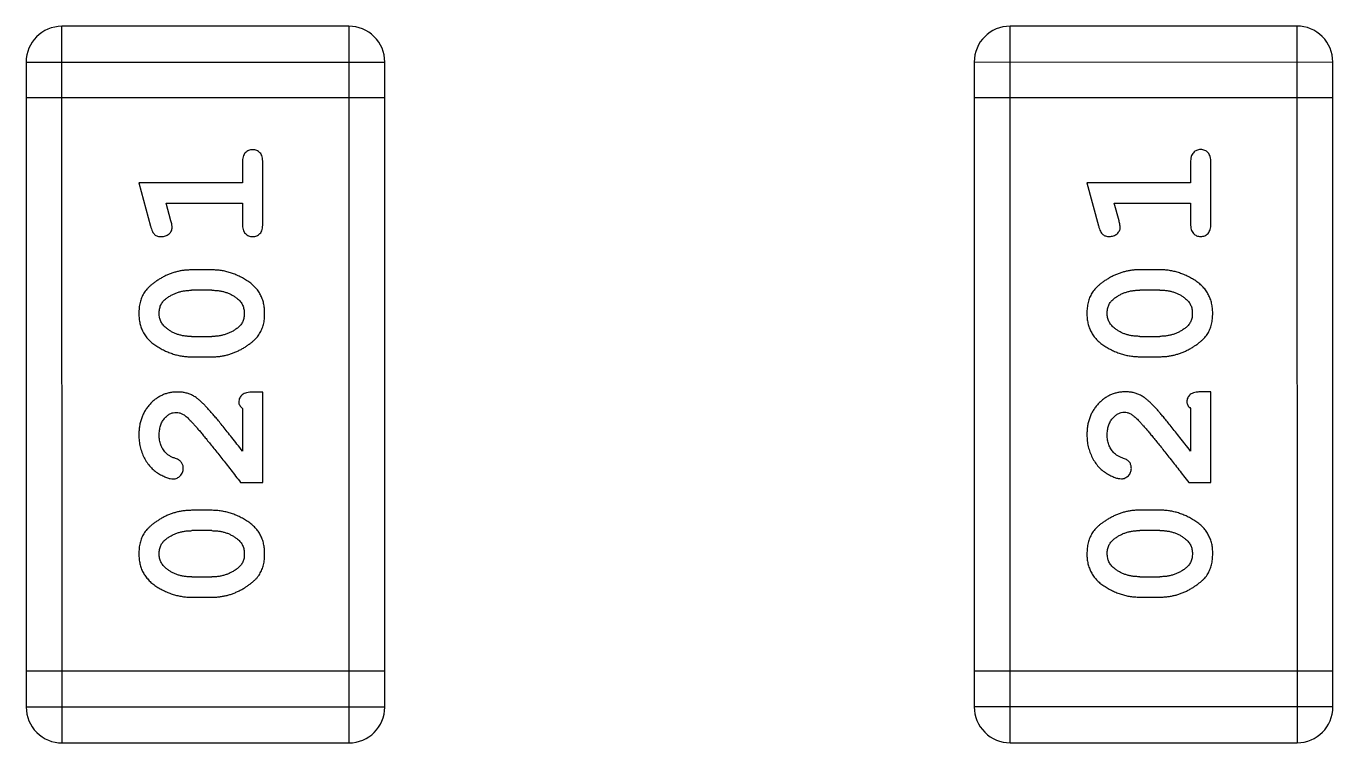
# Model space of a CAD drawing. Header units: millimetres. Extents: x 0 to 297, y 0 to 210.
# Drawn here: x 229.756 to 230.866, y 123.666 to 124.276 of the extents above; entities that cross this region are included whole.
import ezdxf

# ---------------------------------------------------------------- set-up
doc = ezdxf.new("R2010")
doc.units = ezdxf.units.MM
doc.layers.get('0').update_dxf_attribs({"linetype": 'CONTINUOUS'})

msp = doc.modelspace()

# ---------------------------------------------------------------- linework, layer by layer
at = {"color": 7, "linetype": 'Continuous'}
for p, q in [((230.0301, 124.2756), (229.7862, 124.2756)), ((229.7863, 123.666), (229.7862, 124.2756)), ((230.0301, 124.2756), (230.0301, 123.666)), ((230.8359, 124.2758), (230.5921, 124.2757)), ((230.5921, 123.6661), (230.5921, 124.2757)), ((230.8359, 124.2758), (230.836, 123.6662)), ((229.7558, 124.2451), (230.0606, 124.2452)), ((229.7558, 124.2451), (229.7558, 123.6965)), ((230.0606, 123.6965), (230.0606, 124.2452)), ((230.5616, 124.2452), (230.8664, 124.2453)), ((230.5616, 124.2452), (230.5617, 123.6966)), ((230.8665, 123.6966), (230.8664, 124.2453)), ((230.0606, 124.2147), (229.7558, 124.2147)), ((230.8664, 124.2148), (230.5616, 124.2148)), ((229.9396, 124.1596), (229.9396, 124.1423)), ((229.9569, 124.1077), (229.9569, 124.1596)), ((230.7455, 124.1597), (230.7455, 124.1424)), ((230.7628, 124.1078), (230.7628, 124.1597)), ((229.9396, 124.1423), (229.8515, 124.1423)), ((229.8515, 124.1423), (229.8614, 124.1057)), ((230.7455, 124.1424), (230.6574, 124.1424)), ((230.6574, 124.1424), (230.6673, 124.1058)), ((229.8747, 124.125), (229.9396, 124.125)), ((229.8788, 124.11), (229.8747, 124.125)), ((229.9396, 124.125), (229.9396, 124.1077)), ((230.6805, 124.1251), (230.7455, 124.1251)), ((230.6847, 124.1101), (230.6805, 124.1251)), ((230.7455, 124.1251), (230.7455, 124.1078)), ((229.9139, 124.0684), (229.8962, 124.0684)), ((230.7197, 124.0685), (230.702, 124.0685)), ((229.9136, 124.0511), (229.8964, 124.0511)), ((230.7195, 124.0512), (230.7023, 124.0512)), ((229.8964, 124.0117), (229.9136, 124.0117)), ((230.7023, 124.0118), (230.7195, 124.0118)), ((229.8962, 123.9944), (229.9139, 123.9944)), ((230.702, 123.9945), (230.7197, 123.9945)), ((229.957, 123.9645), (229.9491, 123.9645)), ((229.957, 123.8875), (229.957, 123.9645)), ((230.7628, 123.9647), (230.7549, 123.9646)), ((230.7628, 123.8876), (230.7628, 123.9647)), ((229.9397, 123.9504), (229.9397, 123.9142)), ((230.7455, 123.9505), (230.7455, 123.9143)), ((229.9381, 123.8875), (229.957, 123.8875)), ((230.7439, 123.8876), (230.7628, 123.8876)), ((229.9139, 123.8639), (229.8962, 123.8639)), ((230.7198, 123.864), (230.702, 123.864)), ((229.9137, 123.8466), (229.8965, 123.8466)), ((230.7195, 123.8467), (230.7023, 123.8467)), ((229.8965, 123.8072), (229.9137, 123.8072)), ((230.7023, 123.8073), (230.7195, 123.8073)), ((229.8962, 123.7899), (229.9139, 123.7899)), ((230.702, 123.79), (230.7198, 123.79)), ((230.0606, 123.727), (229.7558, 123.727)), ((230.8665, 123.7271), (230.5617, 123.7271)), ((230.0606, 123.6965), (229.7558, 123.6965)), ((230.8665, 123.6966), (230.5617, 123.6966)), ((229.7863, 123.666), (230.0301, 123.666)), ((230.5921, 123.6661), (230.836, 123.6662))]:
    msp.add_line(p, q, dxfattribs=at)
for centre, start, end in [((229.7862, 124.2451), 90.0074, 180.0074), ((230.0301, 124.2452), 0.0074, 90.0074), ((230.5921, 124.2452), 90.0074, 180.0074), ((230.8359, 124.2453), 0.0074, 90.0074), ((229.7863, 123.6965), 180.0074, 270.0074), ((230.0301, 123.6965), 270.0074, 0.0074), ((230.5921, 123.6966), 180.0074, 270.0074), ((230.836, 123.6966), 270.0074, 0.0074)]:
    msp.add_arc(centre, 0.0305, start, end, dxfattribs=at)
for points, knots in [([(229.9483, 124.1706), (229.9477, 124.1706), (229.9465, 124.1705), (229.9448, 124.17), (229.9433, 124.1692), (229.942, 124.168), (229.9409, 124.1665), (229.9402, 124.1645), (229.9397, 124.1622), (229.9396, 124.1605), (229.9396, 124.1596)], [0, 0, 0, 0, 0.11517, 0.223509, 0.328254, 0.438012, 0.553651, 0.682263, 0.830856, 1, 1, 1, 1]), ([(229.9569, 124.1596), (229.9569, 124.1605), (229.9569, 124.1622), (229.9564, 124.1645), (229.9557, 124.1665), (229.9546, 124.168), (229.9533, 124.1692), (229.9518, 124.17), (229.9501, 124.1705), (229.9489, 124.1706), (229.9483, 124.1706)], [0, 0, 0, 0, 0.169012, 0.317488, 0.445429, 0.560977, 0.67065, 0.776666, 0.88492, 1, 1, 1, 1]), ([(230.7541, 124.1707), (230.7535, 124.1707), (230.7523, 124.1706), (230.7506, 124.1701), (230.7491, 124.1693), (230.7478, 124.1681), (230.7467, 124.1666), (230.746, 124.1646), (230.7455, 124.1623), (230.7455, 124.1606), (230.7455, 124.1597)], [0, 0, 0, 0, 0.11517, 0.223509, 0.328254, 0.438012, 0.553651, 0.682263, 0.830856, 1, 1, 1, 1]), ([(230.7628, 124.1597), (230.7627, 124.1606), (230.7627, 124.1623), (230.7622, 124.1646), (230.7615, 124.1666), (230.7604, 124.1681), (230.7591, 124.1693), (230.7576, 124.1701), (230.7559, 124.1706), (230.7547, 124.1707), (230.7541, 124.1707)], [0, 0, 0, 0, 0.169012, 0.317488, 0.445429, 0.560977, 0.67065, 0.776666, 0.88492, 1, 1, 1, 1]), ([(229.8799, 124.1046), (229.8798, 124.1049), (229.8798, 124.1057), (229.8796, 124.1069), (229.8793, 124.1084), (229.879, 124.1094), (229.8788, 124.11)], [0, 0, 0, 0, 0.183151, 0.413144, 0.682305, 1, 1, 1, 1]), ([(230.6857, 124.1047), (230.6857, 124.105), (230.6856, 124.1058), (230.6854, 124.107), (230.6851, 124.1085), (230.6848, 124.1095), (230.6847, 124.1101)], [0, 0, 0, 0, 0.183151, 0.413144, 0.682305, 1, 1, 1, 1]), ([(229.8614, 124.1057), (229.8617, 124.1049), (229.8621, 124.1033), (229.863, 124.1012), (229.8639, 124.0996), (229.8649, 124.0984), (229.8661, 124.0976), (229.8674, 124.0971), (229.869, 124.0967), (229.87, 124.0967), (229.8706, 124.0967)], [0, 0, 0, 0, 0.187321, 0.344927, 0.475328, 0.579604, 0.674244, 0.773631, 0.882025, 1, 1, 1, 1]), ([(229.8706, 124.0967), (229.8712, 124.0967), (229.8724, 124.0968), (229.8742, 124.0972), (229.8758, 124.0979), (229.8772, 124.099), (229.8784, 124.1002), (229.8792, 124.1015), (229.8798, 124.103), (229.8798, 124.1041), (229.8799, 124.1046)], [0, 0, 0, 0, 0.138815, 0.27042, 0.39836, 0.52875, 0.654955, 0.771147, 0.884581, 1, 1, 1, 1]), ([(229.9396, 124.1077), (229.9397, 124.1068), (229.9397, 124.1051), (229.9402, 124.1028), (229.9409, 124.1008), (229.942, 124.0993), (229.9433, 124.0981), (229.9448, 124.0973), (229.9465, 124.0968), (229.9477, 124.0967), (229.9483, 124.0967)], [0, 0, 0, 0, 0.169102, 0.317658, 0.446239, 0.563118, 0.671828, 0.776546, 0.884858, 1, 1, 1, 1]), ([(229.9483, 124.0967), (229.9489, 124.0967), (229.9501, 124.0968), (229.9518, 124.0973), (229.9533, 124.0981), (229.9546, 124.0993), (229.9557, 124.1008), (229.9564, 124.1028), (229.9569, 124.1051), (229.9569, 124.1068), (229.9569, 124.1077)], [0, 0, 0, 0, 0.115051, 0.223278, 0.329269, 0.437893, 0.554681, 0.682591, 0.83103, 1, 1, 1, 1]), ([(230.6673, 124.1058), (230.6675, 124.105), (230.668, 124.1034), (230.6688, 124.1013), (230.6697, 124.0997), (230.6708, 124.0985), (230.6719, 124.0977), (230.6733, 124.0972), (230.6748, 124.0968), (230.6759, 124.0968), (230.6764, 124.0968)], [0, 0, 0, 0, 0.187321, 0.344927, 0.475328, 0.579604, 0.674244, 0.773631, 0.882025, 1, 1, 1, 1]), ([(230.6764, 124.0968), (230.677, 124.0968), (230.6783, 124.0969), (230.68, 124.0973), (230.6816, 124.098), (230.683, 124.0991), (230.6842, 124.1003), (230.6851, 124.1016), (230.6856, 124.1031), (230.6857, 124.1042), (230.6857, 124.1047)], [0, 0, 0, 0, 0.138815, 0.27042, 0.39836, 0.52875, 0.654955, 0.771147, 0.884581, 1, 1, 1, 1]), ([(230.7455, 124.1078), (230.7455, 124.1069), (230.7455, 124.1052), (230.746, 124.1029), (230.7467, 124.1009), (230.7478, 124.0994), (230.7492, 124.0982), (230.7506, 124.0974), (230.7523, 124.0969), (230.7535, 124.0968), (230.7541, 124.0968)], [0, 0, 0, 0, 0.169102, 0.317658, 0.446239, 0.563118, 0.671828, 0.776546, 0.884858, 1, 1, 1, 1]), ([(230.7541, 124.0968), (230.7547, 124.0968), (230.7559, 124.0969), (230.7576, 124.0974), (230.7591, 124.0982), (230.7604, 124.0994), (230.7615, 124.1009), (230.7622, 124.1029), (230.7627, 124.1052), (230.7627, 124.1069), (230.7628, 124.1078)], [0, 0, 0, 0, 0.115051, 0.223278, 0.329269, 0.437893, 0.554681, 0.682591, 0.83103, 1, 1, 1, 1]), ([(229.8962, 124.0684), (229.8951, 124.0683), (229.8929, 124.0683), (229.8897, 124.068), (229.8866, 124.0675), (229.8835, 124.0668), (229.8805, 124.0659), (229.8774, 124.0648), (229.8745, 124.0635), (229.8716, 124.062), (229.8689, 124.0604), (229.8663, 124.0588), (229.864, 124.0571), (229.8619, 124.0554), (229.86, 124.0537), (229.8584, 124.052), (229.857, 124.0503), (229.8554, 124.0479), (229.8538, 124.0447), (229.8525, 124.0406), (229.8517, 124.036), (229.8516, 124.0329), (229.8515, 124.0312)], [0, 0, 0, 0, 0.049855, 0.099516, 0.148482, 0.19758, 0.246804, 0.296268, 0.346517, 0.397047, 0.446826, 0.49336, 0.537801, 0.579207, 0.617974, 0.654833, 0.689171, 0.722088, 0.786392, 0.853518, 0.924186, 1, 1, 1, 1]), ([(229.9585, 124.0315), (229.9585, 124.0329), (229.9584, 124.0357), (229.9577, 124.0398), (229.9566, 124.0437), (229.955, 124.0472), (229.953, 124.0506), (229.9504, 124.0536), (229.9475, 124.0564), (229.9441, 124.0589), (229.9405, 124.0611), (229.9368, 124.063), (229.9331, 124.0647), (229.9294, 124.066), (229.9255, 124.0671), (229.9217, 124.0678), (229.9178, 124.0683), (229.9152, 124.0683), (229.9139, 124.0684)], [0, 0, 0, 0, 0.067217, 0.131051, 0.19272, 0.252824, 0.312745, 0.373449, 0.436041, 0.501494, 0.567761, 0.632087, 0.695096, 0.757109, 0.817993, 0.878657, 0.939311, 1, 1, 1, 1]), ([(230.702, 124.0685), (230.7009, 124.0685), (230.6988, 124.0684), (230.6956, 124.0681), (230.6924, 124.0676), (230.6893, 124.0669), (230.6863, 124.066), (230.6833, 124.0649), (230.6803, 124.0636), (230.6774, 124.0621), (230.6747, 124.0605), (230.6721, 124.0589), (230.6698, 124.0572), (230.6677, 124.0555), (230.6659, 124.0538), (230.6642, 124.0521), (230.6628, 124.0504), (230.6612, 124.048), (230.6596, 124.0448), (230.6583, 124.0407), (230.6575, 124.0361), (230.6574, 124.033), (230.6574, 124.0313)], [0, 0, 0, 0, 0.049855, 0.099516, 0.148482, 0.19758, 0.246804, 0.296268, 0.346517, 0.397047, 0.446826, 0.49336, 0.537801, 0.579207, 0.617974, 0.654833, 0.689171, 0.722088, 0.786392, 0.853518, 0.924186, 1, 1, 1, 1]), ([(230.7644, 124.0316), (230.7643, 124.033), (230.7642, 124.0358), (230.7635, 124.0399), (230.7624, 124.0438), (230.7608, 124.0473), (230.7588, 124.0507), (230.7563, 124.0537), (230.7533, 124.0565), (230.7499, 124.059), (230.7463, 124.0612), (230.7427, 124.0631), (230.7389, 124.0648), (230.7352, 124.0661), (230.7314, 124.0672), (230.7275, 124.0679), (230.7236, 124.0684), (230.721, 124.0684), (230.7197, 124.0685)], [0, 0, 0, 0, 0.067217, 0.131051, 0.19272, 0.252824, 0.312745, 0.373449, 0.436041, 0.501494, 0.567761, 0.632087, 0.695096, 0.757109, 0.817993, 0.878657, 0.939311, 1, 1, 1, 1]), ([(229.8689, 124.0313), (229.8689, 124.032), (229.8689, 124.0332), (229.8691, 124.035), (229.8695, 124.0367), (229.8701, 124.0383), (229.8709, 124.0398), (229.8718, 124.0411), (229.8729, 124.0424), (229.8737, 124.0431), (229.8741, 124.0435)], [0, 0, 0, 0, 0.138115, 0.270177, 0.397547, 0.520057, 0.63869, 0.757499, 0.878226, 1, 1, 1, 1]), ([(229.8741, 124.0435), (229.8749, 124.0441), (229.8765, 124.0453), (229.8791, 124.0468), (229.8817, 124.0482), (229.8845, 124.0492), (229.8873, 124.0501), (229.8903, 124.0506), (229.8933, 124.051), (229.8954, 124.051), (229.8964, 124.0511)], [0, 0, 0, 0, 0.125331, 0.248948, 0.371201, 0.494032, 0.616811, 0.742104, 0.868849, 1, 1, 1, 1]), ([(229.9136, 124.0511), (229.9147, 124.051), (229.9168, 124.051), (229.9198, 124.0507), (229.9228, 124.0501), (229.9256, 124.0493), (229.9282, 124.0483), (229.9308, 124.047), (229.9332, 124.0456), (229.9347, 124.0444), (229.9354, 124.0438)], [0, 0, 0, 0, 0.135449, 0.266263, 0.393429, 0.516942, 0.639128, 0.758779, 0.879341, 1, 1, 1, 1]), ([(229.9354, 124.0438), (229.9359, 124.0434), (229.9368, 124.0426), (229.938, 124.0413), (229.939, 124.0399), (229.9398, 124.0384), (229.9404, 124.0368), (229.9409, 124.0351), (229.9412, 124.0333), (229.9412, 124.0321), (229.9412, 124.0315)], [0, 0, 0, 0, 0.129853, 0.25607, 0.380154, 0.49978, 0.62208, 0.743277, 0.868791, 1, 1, 1, 1]), ([(230.6747, 124.0314), (230.6747, 124.0321), (230.6747, 124.0333), (230.675, 124.0351), (230.6754, 124.0368), (230.676, 124.0384), (230.6767, 124.0399), (230.6776, 124.0412), (230.6787, 124.0425), (230.6795, 124.0432), (230.68, 124.0436)], [0, 0, 0, 0, 0.138115, 0.270177, 0.397547, 0.520057, 0.63869, 0.757499, 0.878226, 1, 1, 1, 1]), ([(230.68, 124.0436), (230.6808, 124.0442), (230.6824, 124.0454), (230.6849, 124.0469), (230.6875, 124.0483), (230.6903, 124.0493), (230.6931, 124.0502), (230.6961, 124.0507), (230.6991, 124.0511), (230.7012, 124.0511), (230.7023, 124.0512)], [0, 0, 0, 0, 0.125331, 0.248948, 0.371201, 0.494032, 0.616811, 0.742104, 0.868849, 1, 1, 1, 1]), ([(230.7195, 124.0512), (230.7205, 124.0511), (230.7226, 124.0511), (230.7257, 124.0508), (230.7286, 124.0502), (230.7314, 124.0494), (230.7341, 124.0484), (230.7366, 124.0471), (230.739, 124.0457), (230.7405, 124.0445), (230.7412, 124.0439)], [0, 0, 0, 0, 0.135449, 0.266263, 0.393429, 0.516942, 0.639128, 0.758779, 0.879341, 1, 1, 1, 1]), ([(230.7412, 124.0439), (230.7417, 124.0435), (230.7426, 124.0427), (230.7438, 124.0414), (230.7448, 124.04), (230.7456, 124.0385), (230.7463, 124.0369), (230.7467, 124.0352), (230.747, 124.0335), (230.747, 124.0322), (230.747, 124.0316)], [0, 0, 0, 0, 0.129853, 0.25607, 0.380154, 0.49978, 0.62208, 0.743277, 0.868791, 1, 1, 1, 1]), ([(229.8515, 124.0312), (229.8516, 124.0298), (229.8517, 124.027), (229.8524, 124.0229), (229.8535, 124.0191), (229.8551, 124.0155), (229.8571, 124.0122), (229.8597, 124.0091), (229.8626, 124.0063), (229.866, 124.0039), (229.8696, 124.0017), (229.8733, 123.9998), (229.877, 123.9981), (229.8808, 123.9968), (229.8846, 123.9957), (229.8884, 123.995), (229.8923, 123.9945), (229.8949, 123.9945), (229.8962, 123.9944)], [0, 0, 0, 0, 0.06692, 0.130834, 0.19258, 0.252759, 0.312631, 0.373411, 0.436359, 0.501894, 0.568244, 0.632472, 0.69556, 0.757163, 0.818592, 0.878885, 0.939235, 1, 1, 1, 1]), ([(229.8747, 124.019), (229.8742, 124.0194), (229.8733, 124.0202), (229.8721, 124.0215), (229.8711, 124.0229), (229.8703, 124.0245), (229.8696, 124.0261), (229.8692, 124.0277), (229.8689, 124.0295), (229.8689, 124.0307), (229.8689, 124.0313)], [0, 0, 0, 0, 0.13042, 0.256046, 0.378133, 0.498725, 0.620452, 0.742761, 0.869406, 1, 1, 1, 1]), ([(229.9139, 123.9944), (229.915, 123.9945), (229.9171, 123.9945), (229.9203, 123.9948), (229.9234, 123.9953), (229.9265, 123.996), (229.9296, 123.9968), (229.9325, 123.998), (229.9355, 123.9992), (229.9384, 124.0007), (229.9411, 124.0023), (229.9437, 124.0039), (229.946, 124.0056), (229.9481, 124.0072), (229.9499, 124.0089), (229.9516, 124.0106), (229.953, 124.0123), (229.9546, 124.0147), (229.9562, 124.0179), (229.9576, 124.0221), (229.9584, 124.0267), (229.9585, 124.0298), (229.9585, 124.0315)], [0, 0, 0, 0, 0.049886, 0.09882, 0.148132, 0.19689, 0.246038, 0.295176, 0.345305, 0.395692, 0.445312, 0.491875, 0.535813, 0.577009, 0.616081, 0.652689, 0.687585, 0.720206, 0.785062, 0.85223, 0.923759, 1, 1, 1, 1]), ([(229.9412, 124.0315), (229.9412, 124.0309), (229.9412, 124.0296), (229.9409, 124.0278), (229.9405, 124.0261), (229.9399, 124.0246), (229.9392, 124.0231), (229.9383, 124.0217), (229.9372, 124.0205), (229.9364, 124.0198), (229.9359, 124.0194)], [0, 0, 0, 0, 0.139844, 0.271849, 0.399162, 0.521619, 0.6402, 0.758957, 0.87828, 1, 1, 1, 1]), ([(230.6574, 124.0313), (230.6574, 124.0299), (230.6575, 124.0271), (230.6582, 124.023), (230.6593, 124.0192), (230.6609, 124.0156), (230.663, 124.0123), (230.6655, 124.0092), (230.6685, 124.0064), (230.6718, 124.004), (230.6754, 124.0018), (230.6791, 123.9999), (230.6828, 123.9982), (230.6866, 123.9969), (230.6904, 123.9958), (230.6942, 123.9951), (230.6981, 123.9946), (230.7007, 123.9946), (230.702, 123.9945)], [0, 0, 0, 0, 0.06692, 0.130834, 0.19258, 0.252759, 0.312631, 0.373411, 0.436359, 0.501894, 0.568244, 0.632472, 0.69556, 0.757163, 0.818592, 0.878885, 0.939235, 1, 1, 1, 1]), ([(230.6805, 124.0191), (230.68, 124.0195), (230.6791, 124.0203), (230.6779, 124.0216), (230.6769, 124.023), (230.6761, 124.0246), (230.6755, 124.0262), (230.675, 124.0279), (230.6747, 124.0296), (230.6747, 124.0308), (230.6747, 124.0314)], [0, 0, 0, 0, 0.13042, 0.256046, 0.378133, 0.498725, 0.620452, 0.742761, 0.869406, 1, 1, 1, 1]), ([(230.7197, 123.9945), (230.7208, 123.9946), (230.7229, 123.9946), (230.7261, 123.9949), (230.7293, 123.9954), (230.7323, 123.9961), (230.7354, 123.997), (230.7384, 123.9981), (230.7413, 123.9993), (230.7442, 124.0008), (230.747, 124.0024), (230.7495, 124.004), (230.7518, 124.0057), (230.7539, 124.0073), (230.7558, 124.009), (230.7575, 124.0107), (230.7589, 124.0124), (230.7605, 124.0148), (230.7621, 124.018), (230.7634, 124.0222), (230.7642, 124.0268), (230.7643, 124.0299), (230.7644, 124.0316)], [0, 0, 0, 0, 0.049886, 0.09882, 0.148132, 0.19689, 0.246038, 0.295176, 0.345305, 0.395692, 0.445312, 0.491875, 0.535813, 0.577009, 0.616081, 0.652689, 0.687585, 0.720206, 0.785062, 0.85223, 0.923759, 1, 1, 1, 1]), ([(230.747, 124.0316), (230.747, 124.031), (230.747, 124.0297), (230.7468, 124.0279), (230.7464, 124.0262), (230.7458, 124.0247), (230.745, 124.0232), (230.7441, 124.0218), (230.743, 124.0206), (230.7422, 124.0199), (230.7418, 124.0195)], [0, 0, 0, 0, 0.139844, 0.271849, 0.399162, 0.521619, 0.6402, 0.758957, 0.87828, 1, 1, 1, 1]), ([(229.8964, 124.0117), (229.8954, 124.0118), (229.8933, 124.0118), (229.8902, 124.0121), (229.8873, 124.0127), (229.8845, 124.0135), (229.8818, 124.0145), (229.8793, 124.0158), (229.8769, 124.0172), (229.8754, 124.0184), (229.8747, 124.019)], [0, 0, 0, 0, 0.135446, 0.266257, 0.393419, 0.517936, 0.639137, 0.758785, 0.879345, 1, 1, 1, 1]), ([(229.9359, 124.0194), (229.9351, 124.0188), (229.9336, 124.0175), (229.931, 124.016), (229.9284, 124.0147), (229.9256, 124.0136), (229.9228, 124.0128), (229.9198, 124.0122), (229.9168, 124.0118), (229.9147, 124.0118), (229.9136, 124.0117)], [0, 0, 0, 0, 0.124927, 0.248361, 0.370889, 0.492583, 0.61616, 0.741472, 0.869044, 1, 1, 1, 1]), ([(230.7023, 124.0118), (230.7012, 124.0119), (230.6991, 124.0119), (230.6961, 124.0122), (230.6931, 124.0128), (230.6903, 124.0136), (230.6877, 124.0146), (230.6851, 124.0159), (230.6827, 124.0173), (230.6812, 124.0185), (230.6805, 124.0191)], [0, 0, 0, 0, 0.135446, 0.266257, 0.393419, 0.517936, 0.639137, 0.758785, 0.879345, 1, 1, 1, 1]), ([(230.7418, 124.0195), (230.741, 124.0189), (230.7394, 124.0177), (230.7368, 124.0161), (230.7342, 124.0148), (230.7315, 124.0137), (230.7286, 124.0129), (230.7257, 124.0123), (230.7226, 124.0119), (230.7205, 124.0119), (230.7195, 124.0118)], [0, 0, 0, 0, 0.124927, 0.248361, 0.370889, 0.492583, 0.61616, 0.741472, 0.869044, 1, 1, 1, 1]), ([(229.8843, 123.9645), (229.8832, 123.9645), (229.881, 123.9644), (229.8778, 123.964), (229.8747, 123.9631), (229.8717, 123.962), (229.8688, 123.9605), (229.8661, 123.9588), (229.8635, 123.9567), (229.8611, 123.9543), (229.8589, 123.9516), (229.8569, 123.9488), (229.8552, 123.9457), (229.8539, 123.9425), (229.8529, 123.9391), (229.8521, 123.9355), (229.8516, 123.9317), (229.8516, 123.9292), (229.8516, 123.9279)], [0, 0, 0, 0, 0.060981, 0.120256, 0.178148, 0.236115, 0.293993, 0.352864, 0.413358, 0.476056, 0.539296, 0.602396, 0.665116, 0.728325, 0.792919, 0.859317, 0.928302, 1, 1, 1, 1]), ([(229.9126, 123.9478), (229.9118, 123.9487), (229.9104, 123.9503), (229.9081, 123.9527), (229.906, 123.9548), (229.904, 123.9567), (229.9022, 123.9583), (229.9004, 123.9597), (229.8988, 123.9608), (229.8967, 123.9619), (229.8942, 123.963), (229.891, 123.9639), (229.8877, 123.9644), (229.8855, 123.9645), (229.8843, 123.9645)], [0, 0, 0, 0, 0.103002, 0.197728, 0.285279, 0.365235, 0.437224, 0.502446, 0.560545, 0.611446, 0.707576, 0.80349, 0.900532, 1, 1, 1, 1]), ([(229.9491, 123.9645), (229.948, 123.9645), (229.946, 123.9645), (229.9433, 123.964), (229.9411, 123.9634), (229.9394, 123.9623), (229.9381, 123.961), (229.9372, 123.9595), (229.9366, 123.9578), (229.9365, 123.9565), (229.9365, 123.9559)], [0, 0, 0, 0, 0.1844, 0.34094, 0.473574, 0.586824, 0.690029, 0.789175, 0.890445, 1, 1, 1, 1]), ([(229.9365, 123.9559), (229.9365, 123.9554), (229.9366, 123.9545), (229.9373, 123.9531), (229.9383, 123.9517), (229.9392, 123.9508), (229.9397, 123.9504)], [0, 0, 0, 0, 0.20611, 0.432681, 0.695597, 1, 1, 1, 1]), ([(230.6902, 123.9646), (230.689, 123.9646), (230.6868, 123.9645), (230.6836, 123.9641), (230.6805, 123.9632), (230.6775, 123.9621), (230.6747, 123.9606), (230.672, 123.9589), (230.6694, 123.9568), (230.6669, 123.9544), (230.6647, 123.9517), (230.6627, 123.9489), (230.6611, 123.9458), (230.6597, 123.9426), (230.6587, 123.9392), (230.6579, 123.9356), (230.6575, 123.9318), (230.6574, 123.9293), (230.6574, 123.928)], [0, 0, 0, 0, 0.060981, 0.120256, 0.178148, 0.236115, 0.293993, 0.352864, 0.413358, 0.476056, 0.539296, 0.602396, 0.665116, 0.728325, 0.792919, 0.859317, 0.928302, 1, 1, 1, 1]), ([(230.7184, 123.9479), (230.7177, 123.9488), (230.7162, 123.9505), (230.714, 123.9528), (230.7119, 123.9549), (230.7099, 123.9568), (230.708, 123.9584), (230.7062, 123.9598), (230.7046, 123.9609), (230.7025, 123.962), (230.7, 123.9631), (230.6968, 123.964), (230.6935, 123.9646), (230.6913, 123.9646), (230.6902, 123.9646)], [0, 0, 0, 0, 0.103002, 0.197728, 0.285279, 0.365235, 0.437224, 0.502446, 0.560545, 0.611446, 0.707576, 0.80349, 0.900532, 1, 1, 1, 1]), ([(230.7549, 123.9646), (230.7539, 123.9646), (230.7519, 123.9646), (230.7492, 123.9641), (230.7469, 123.9635), (230.7452, 123.9624), (230.7439, 123.9611), (230.743, 123.9596), (230.7424, 123.9579), (230.7424, 123.9566), (230.7423, 123.956)], [0, 0, 0, 0, 0.1844, 0.34094, 0.473574, 0.586824, 0.690029, 0.789175, 0.890445, 1, 1, 1, 1]), ([(230.7423, 123.956), (230.7424, 123.9555), (230.7425, 123.9546), (230.7431, 123.9532), (230.7441, 123.9518), (230.745, 123.951), (230.7455, 123.9505)], [0, 0, 0, 0, 0.20611, 0.432681, 0.695597, 1, 1, 1, 1]), ([(229.8689, 123.9277), (229.8689, 123.9291), (229.869, 123.9318), (229.8698, 123.9357), (229.8712, 123.939), (229.8731, 123.9419), (229.8754, 123.9442), (229.8779, 123.946), (229.8806, 123.947), (229.8825, 123.9472), (229.8834, 123.9472)], [0, 0, 0, 0, 0.156344, 0.299348, 0.4327, 0.561, 0.682299, 0.791883, 0.89611, 1, 1, 1, 1]), ([(229.8834, 123.9472), (229.8842, 123.9472), (229.8858, 123.947), (229.8882, 123.9461), (229.8907, 123.9445), (229.8923, 123.9432), (229.8931, 123.9425)], [0, 0, 0, 0, 0.212836, 0.442809, 0.70317, 1, 1, 1, 1]), ([(229.9397, 123.9142), (229.9381, 123.9162), (229.9351, 123.92), (229.9308, 123.9255), (229.9269, 123.9305), (229.9233, 123.9349), (229.9201, 123.9389), (229.9173, 123.9423), (229.9148, 123.9452), (229.9133, 123.947), (229.9126, 123.9478)], [0, 0, 0, 0, 0.176662, 0.337826, 0.484741, 0.617764, 0.73494, 0.837793, 0.926412, 1, 1, 1, 1]), ([(230.6747, 123.9278), (230.6747, 123.9292), (230.6748, 123.9319), (230.6757, 123.9358), (230.677, 123.9391), (230.679, 123.942), (230.6812, 123.9443), (230.6837, 123.9461), (230.6864, 123.9471), (230.6883, 123.9473), (230.6892, 123.9473)], [0, 0, 0, 0, 0.156344, 0.299348, 0.4327, 0.561, 0.682299, 0.791883, 0.89611, 1, 1, 1, 1]), ([(230.6892, 123.9473), (230.69, 123.9473), (230.6916, 123.9471), (230.6941, 123.9462), (230.6966, 123.9446), (230.6981, 123.9433), (230.6989, 123.9426)], [0, 0, 0, 0, 0.212836, 0.442809, 0.70317, 1, 1, 1, 1]), ([(230.7455, 123.9143), (230.7439, 123.9163), (230.7409, 123.9201), (230.7366, 123.9256), (230.7327, 123.9306), (230.7291, 123.935), (230.7259, 123.939), (230.7231, 123.9424), (230.7207, 123.9453), (230.7191, 123.9471), (230.7184, 123.9479)], [0, 0, 0, 0, 0.176662, 0.337826, 0.484741, 0.617764, 0.73494, 0.837793, 0.926412, 1, 1, 1, 1]), ([(229.8931, 123.9425), (229.8936, 123.942), (229.8945, 123.9411), (229.8961, 123.9395), (229.8978, 123.9376), (229.8997, 123.9354), (229.9019, 123.9329), (229.9042, 123.9302), (229.9067, 123.9272), (229.9094, 123.9239), (229.9123, 123.9203), (229.9154, 123.9164), (229.9187, 123.9123), (229.9222, 123.9079), (229.9259, 123.9032), (229.9298, 123.8982), (229.9339, 123.8929), (229.9367, 123.8893), (229.9381, 123.8875)], [0, 0, 0, 0, 0.026647, 0.057942, 0.094152, 0.134806, 0.180631, 0.231142, 0.286385, 0.346321, 0.411439, 0.481035, 0.555329, 0.634592, 0.718826, 0.807759, 0.901393, 1, 1, 1, 1]), ([(230.6989, 123.9426), (230.6994, 123.9421), (230.7004, 123.9412), (230.7019, 123.9396), (230.7037, 123.9377), (230.7056, 123.9355), (230.7077, 123.933), (230.7101, 123.9303), (230.7125, 123.9273), (230.7153, 123.924), (230.7182, 123.9204), (230.7213, 123.9166), (230.7246, 123.9124), (230.7281, 123.908), (230.7317, 123.9033), (230.7356, 123.8983), (230.7397, 123.893), (230.7425, 123.8894), (230.7439, 123.8876)], [0, 0, 0, 0, 0.026647, 0.057942, 0.094152, 0.134806, 0.180631, 0.231142, 0.286385, 0.346321, 0.411439, 0.481035, 0.555329, 0.634592, 0.718826, 0.807759, 0.901393, 1, 1, 1, 1]), ([(229.8516, 123.9279), (229.8516, 123.9262), (229.8517, 123.9228), (229.8526, 123.9179), (229.854, 123.9131), (229.856, 123.9086), (229.8584, 123.9045), (229.8613, 123.9008), (229.8646, 123.8977), (229.8681, 123.8952), (229.8717, 123.8932), (229.875, 123.8917), (229.878, 123.8908), (229.88, 123.8907), (229.8809, 123.8906)], [0, 0, 0, 0, 0.098286, 0.193983, 0.289056, 0.384352, 0.477435, 0.566197, 0.652355, 0.737986, 0.818188, 0.887401, 0.94802, 1, 1, 1, 1]), ([(229.8742, 123.9129), (229.8738, 123.9134), (229.873, 123.9144), (229.8719, 123.916), (229.871, 123.9177), (229.8702, 123.9195), (229.8696, 123.9215), (229.8692, 123.9235), (229.8689, 123.9256), (229.8689, 123.927), (229.8689, 123.9277)], [0, 0, 0, 0, 0.121873, 0.243139, 0.363336, 0.485133, 0.607572, 0.734701, 0.864814, 1, 1, 1, 1]), ([(230.6574, 123.928), (230.6575, 123.9263), (230.6576, 123.9229), (230.6584, 123.918), (230.6599, 123.9132), (230.6618, 123.9087), (230.6643, 123.9046), (230.6671, 123.9009), (230.6704, 123.8978), (230.674, 123.8953), (230.6775, 123.8933), (230.6809, 123.8918), (230.6839, 123.8909), (230.6858, 123.8908), (230.6867, 123.8907)], [0, 0, 0, 0, 0.098286, 0.193983, 0.289056, 0.384352, 0.477435, 0.566197, 0.652355, 0.737986, 0.818188, 0.887401, 0.94802, 1, 1, 1, 1]), ([(230.6801, 123.913), (230.6797, 123.9135), (230.6788, 123.9145), (230.6777, 123.9161), (230.6768, 123.9178), (230.676, 123.9196), (230.6754, 123.9216), (230.675, 123.9236), (230.6747, 123.9257), (230.6747, 123.9271), (230.6747, 123.9278)], [0, 0, 0, 0, 0.121873, 0.243139, 0.363336, 0.485133, 0.607572, 0.734701, 0.864814, 1, 1, 1, 1]), ([(229.8828, 123.9079), (229.8819, 123.9082), (229.8802, 123.9088), (229.8779, 123.91), (229.8758, 123.9113), (229.8748, 123.9124), (229.8742, 123.9129)], [0, 0, 0, 0, 0.285518, 0.544185, 0.781367, 1, 1, 1, 1]), ([(230.6886, 123.908), (230.6877, 123.9083), (230.686, 123.9089), (230.6837, 123.9101), (230.6817, 123.9114), (230.6806, 123.9125), (230.6801, 123.913)], [0, 0, 0, 0, 0.285518, 0.544185, 0.781367, 1, 1, 1, 1]), ([(229.8809, 123.8906), (229.8814, 123.8906), (229.8825, 123.8907), (229.8841, 123.8912), (229.8855, 123.8921), (229.8868, 123.8932), (229.8879, 123.8945), (229.8887, 123.8961), (229.8893, 123.8977), (229.8893, 123.8988), (229.8893, 123.8994)], [0, 0, 0, 0, 0.120856, 0.239483, 0.360995, 0.490166, 0.620982, 0.746416, 0.870253, 1, 1, 1, 1]), ([(229.8893, 123.8994), (229.8893, 123.8999), (229.8893, 123.9009), (229.889, 123.9022), (229.8885, 123.9035), (229.8878, 123.9046), (229.8869, 123.9057), (229.8858, 123.9065), (229.8844, 123.9073), (229.8833, 123.9077), (229.8828, 123.9079)], [0, 0, 0, 0, 0.127347, 0.246131, 0.359406, 0.470543, 0.586092, 0.711469, 0.847022, 1, 1, 1, 1]), ([(230.6867, 123.8907), (230.6873, 123.8907), (230.6883, 123.8908), (230.6899, 123.8913), (230.6914, 123.8922), (230.6927, 123.8933), (230.6938, 123.8946), (230.6946, 123.8962), (230.6951, 123.8978), (230.6951, 123.8989), (230.6952, 123.8995)], [0, 0, 0, 0, 0.120856, 0.239483, 0.360995, 0.490166, 0.620982, 0.746416, 0.870253, 1, 1, 1, 1]), ([(230.6952, 123.8995), (230.6951, 123.9), (230.6951, 123.901), (230.6948, 123.9023), (230.6944, 123.9036), (230.6937, 123.9047), (230.6928, 123.9058), (230.6916, 123.9066), (230.6902, 123.9074), (230.6891, 123.9078), (230.6886, 123.908)], [0, 0, 0, 0, 0.127347, 0.246131, 0.359406, 0.470543, 0.586092, 0.711469, 0.847022, 1, 1, 1, 1]), ([(229.8962, 123.8639), (229.8951, 123.8638), (229.893, 123.8638), (229.8898, 123.8635), (229.8866, 123.863), (229.8835, 123.8623), (229.8805, 123.8614), (229.8775, 123.8603), (229.8745, 123.859), (229.8716, 123.8575), (229.8689, 123.8559), (229.8663, 123.8542), (229.864, 123.8526), (229.8619, 123.8509), (229.8601, 123.8492), (229.8584, 123.8475), (229.857, 123.8458), (229.8554, 123.8434), (229.8538, 123.8402), (229.8525, 123.836), (229.8517, 123.8315), (229.8516, 123.8283), (229.8516, 123.8267)], [0, 0, 0, 0, 0.049855, 0.099516, 0.148482, 0.19758, 0.246804, 0.296268, 0.346517, 0.397047, 0.446826, 0.49336, 0.537801, 0.579207, 0.617974, 0.654833, 0.689171, 0.722088, 0.786392, 0.853518, 0.924186, 1, 1, 1, 1]), ([(229.9585, 123.827), (229.9585, 123.8284), (229.9584, 123.8312), (229.9577, 123.8353), (229.9566, 123.8392), (229.955, 123.8427), (229.953, 123.8461), (229.9505, 123.8491), (229.9475, 123.8519), (229.9441, 123.8544), (229.9405, 123.8566), (229.9369, 123.8585), (229.9331, 123.8602), (229.9294, 123.8615), (229.9256, 123.8625), (229.9217, 123.8633), (229.9178, 123.8638), (229.9152, 123.8638), (229.9139, 123.8639)], [0, 0, 0, 0, 0.067217, 0.131051, 0.19272, 0.252824, 0.312745, 0.373449, 0.436041, 0.501494, 0.567761, 0.632087, 0.695096, 0.757109, 0.817993, 0.878657, 0.939311, 1, 1, 1, 1]), ([(230.702, 123.864), (230.7009, 123.8639), (230.6988, 123.8639), (230.6956, 123.8636), (230.6925, 123.8631), (230.6894, 123.8624), (230.6863, 123.8615), (230.6833, 123.8604), (230.6803, 123.8591), (230.6775, 123.8576), (230.6747, 123.856), (230.6722, 123.8543), (230.6699, 123.8527), (230.6677, 123.851), (230.6659, 123.8493), (230.6642, 123.8476), (230.6628, 123.8459), (230.6613, 123.8435), (230.6597, 123.8403), (230.6583, 123.8362), (230.6576, 123.8316), (230.6575, 123.8284), (230.6574, 123.8268)], [0, 0, 0, 0, 0.049855, 0.099516, 0.148482, 0.19758, 0.246804, 0.296268, 0.346517, 0.397047, 0.446826, 0.49336, 0.537801, 0.579207, 0.617974, 0.654833, 0.689171, 0.722088, 0.786392, 0.853518, 0.924186, 1, 1, 1, 1]), ([(230.7644, 123.8271), (230.7643, 123.8285), (230.7643, 123.8313), (230.7636, 123.8354), (230.7624, 123.8393), (230.7608, 123.8428), (230.7588, 123.8462), (230.7563, 123.8492), (230.7534, 123.852), (230.75, 123.8545), (230.7464, 123.8567), (230.7427, 123.8586), (230.739, 123.8603), (230.7352, 123.8616), (230.7314, 123.8627), (230.7276, 123.8634), (230.7237, 123.8639), (230.7211, 123.8639), (230.7198, 123.864)], [0, 0, 0, 0, 0.067217, 0.131051, 0.19272, 0.252824, 0.312745, 0.373449, 0.436041, 0.501494, 0.567761, 0.632087, 0.695096, 0.757109, 0.817993, 0.878657, 0.939311, 1, 1, 1, 1]), ([(229.8742, 123.839), (229.875, 123.8396), (229.8766, 123.8408), (229.8791, 123.8423), (229.8817, 123.8436), (229.8845, 123.8447), (229.8873, 123.8455), (229.8903, 123.8461), (229.8933, 123.8465), (229.8954, 123.8465), (229.8965, 123.8466)], [0, 0, 0, 0, 0.125331, 0.248948, 0.371201, 0.494032, 0.616811, 0.742104, 0.868849, 1, 1, 1, 1]), ([(229.9137, 123.8466), (229.9147, 123.8465), (229.9168, 123.8465), (229.9199, 123.8462), (229.9228, 123.8456), (229.9256, 123.8448), (229.9283, 123.8438), (229.9308, 123.8425), (229.9332, 123.841), (229.9347, 123.8399), (229.9354, 123.8393)], [0, 0, 0, 0, 0.135449, 0.266263, 0.393429, 0.516942, 0.639128, 0.758779, 0.879341, 1, 1, 1, 1]), ([(230.68, 123.8391), (230.6808, 123.8397), (230.6824, 123.8409), (230.6849, 123.8424), (230.6876, 123.8438), (230.6903, 123.8448), (230.6932, 123.8457), (230.6961, 123.8462), (230.6992, 123.8466), (230.7012, 123.8466), (230.7023, 123.8467)], [0, 0, 0, 0, 0.125331, 0.248948, 0.371201, 0.494032, 0.616811, 0.742104, 0.868849, 1, 1, 1, 1]), ([(230.7195, 123.8467), (230.7206, 123.8466), (230.7226, 123.8466), (230.7257, 123.8463), (230.7286, 123.8457), (230.7314, 123.8449), (230.7341, 123.8439), (230.7366, 123.8426), (230.739, 123.8412), (230.7405, 123.84), (230.7413, 123.8394)], [0, 0, 0, 0, 0.135449, 0.266263, 0.393429, 0.516942, 0.639128, 0.758779, 0.879341, 1, 1, 1, 1]), ([(229.8689, 123.8268), (229.8689, 123.8275), (229.8689, 123.8287), (229.8692, 123.8305), (229.8696, 123.8322), (229.8702, 123.8338), (229.8709, 123.8353), (229.8718, 123.8366), (229.8729, 123.8379), (229.8737, 123.8386), (229.8742, 123.839)], [0, 0, 0, 0, 0.138115, 0.270177, 0.397547, 0.520057, 0.63869, 0.757499, 0.878226, 1, 1, 1, 1]), ([(229.9354, 123.8393), (229.9359, 123.8389), (229.9368, 123.8381), (229.938, 123.8368), (229.939, 123.8354), (229.9398, 123.8339), (229.9405, 123.8323), (229.9409, 123.8306), (229.9412, 123.8288), (229.9412, 123.8276), (229.9412, 123.827)], [0, 0, 0, 0, 0.129853, 0.25607, 0.380154, 0.49978, 0.62208, 0.743277, 0.868791, 1, 1, 1, 1]), ([(230.6747, 123.8269), (230.6747, 123.8276), (230.6747, 123.8288), (230.675, 123.8306), (230.6754, 123.8323), (230.676, 123.8339), (230.6767, 123.8354), (230.6777, 123.8367), (230.6787, 123.838), (230.6796, 123.8387), (230.68, 123.8391)], [0, 0, 0, 0, 0.138115, 0.270177, 0.397547, 0.520057, 0.63869, 0.757499, 0.878226, 1, 1, 1, 1]), ([(230.7413, 123.8394), (230.7417, 123.839), (230.7426, 123.8382), (230.7438, 123.8369), (230.7448, 123.8355), (230.7457, 123.834), (230.7463, 123.8324), (230.7467, 123.8307), (230.747, 123.8289), (230.7471, 123.8277), (230.7471, 123.8271)], [0, 0, 0, 0, 0.129853, 0.25607, 0.380154, 0.49978, 0.62208, 0.743277, 0.868791, 1, 1, 1, 1]), ([(229.8516, 123.8267), (229.8516, 123.8253), (229.8517, 123.8225), (229.8524, 123.8184), (229.8535, 123.8145), (229.8551, 123.811), (229.8572, 123.8077), (229.8597, 123.8046), (229.8626, 123.8018), (229.866, 123.7994), (229.8696, 123.7972), (229.8733, 123.7952), (229.877, 123.7936), (229.8808, 123.7923), (229.8846, 123.7912), (229.8884, 123.7905), (229.8923, 123.79), (229.8949, 123.7899), (229.8962, 123.7899)], [0, 0, 0, 0, 0.06692, 0.130834, 0.19258, 0.252759, 0.312631, 0.373411, 0.436359, 0.501894, 0.568244, 0.632472, 0.69556, 0.757163, 0.818592, 0.878885, 0.939235, 1, 1, 1, 1]), ([(229.8747, 123.8145), (229.8742, 123.8149), (229.8733, 123.8157), (229.8721, 123.817), (229.8711, 123.8184), (229.8703, 123.8199), (229.8697, 123.8215), (229.8692, 123.8232), (229.8689, 123.825), (229.8689, 123.8262), (229.8689, 123.8268)], [0, 0, 0, 0, 0.13042, 0.256046, 0.378133, 0.498725, 0.620452, 0.742761, 0.869406, 1, 1, 1, 1]), ([(229.9139, 123.7899), (229.915, 123.7899), (229.9171, 123.79), (229.9203, 123.7903), (229.9234, 123.7908), (229.9265, 123.7915), (229.9296, 123.7923), (229.9326, 123.7935), (229.9355, 123.7947), (229.9384, 123.7962), (229.9412, 123.7978), (229.9437, 123.7994), (229.946, 123.8011), (229.9481, 123.8027), (229.95, 123.8044), (229.9516, 123.8061), (229.9531, 123.8078), (229.9547, 123.8102), (229.9563, 123.8134), (229.9576, 123.8176), (229.9584, 123.8221), (229.9585, 123.8253), (229.9585, 123.827)], [0, 0, 0, 0, 0.049886, 0.09882, 0.148132, 0.19689, 0.246038, 0.295176, 0.345305, 0.395692, 0.445312, 0.491875, 0.535813, 0.577009, 0.616081, 0.652689, 0.687585, 0.720206, 0.785062, 0.85223, 0.923759, 1, 1, 1, 1]), ([(229.9412, 123.827), (229.9412, 123.8264), (229.9412, 123.8251), (229.941, 123.8233), (229.9405, 123.8216), (229.94, 123.82), (229.9392, 123.8186), (229.9383, 123.8172), (229.9372, 123.816), (229.9364, 123.8152), (229.936, 123.8149)], [0, 0, 0, 0, 0.139844, 0.271849, 0.399162, 0.521619, 0.6402, 0.758957, 0.87828, 1, 1, 1, 1]), ([(230.6574, 123.8268), (230.6574, 123.8254), (230.6575, 123.8226), (230.6582, 123.8185), (230.6594, 123.8146), (230.6609, 123.8111), (230.663, 123.8078), (230.6655, 123.8047), (230.6685, 123.8019), (230.6719, 123.7995), (230.6755, 123.7973), (230.6791, 123.7954), (230.6828, 123.7937), (230.6866, 123.7924), (230.6904, 123.7913), (230.6942, 123.7906), (230.6981, 123.7901), (230.7007, 123.7901), (230.702, 123.79)], [0, 0, 0, 0, 0.06692, 0.130834, 0.19258, 0.252759, 0.312631, 0.373411, 0.436359, 0.501894, 0.568244, 0.632472, 0.69556, 0.757163, 0.818592, 0.878885, 0.939235, 1, 1, 1, 1]), ([(230.6805, 123.8146), (230.6801, 123.815), (230.6791, 123.8158), (230.678, 123.8171), (230.6769, 123.8185), (230.6761, 123.82), (230.6755, 123.8216), (230.675, 123.8233), (230.6748, 123.8251), (230.6747, 123.8263), (230.6747, 123.8269)], [0, 0, 0, 0, 0.13042, 0.256046, 0.378133, 0.498725, 0.620452, 0.742761, 0.869406, 1, 1, 1, 1]), ([(230.7198, 123.79), (230.7208, 123.79), (230.723, 123.7901), (230.7261, 123.7904), (230.7293, 123.7909), (230.7324, 123.7916), (230.7354, 123.7924), (230.7384, 123.7936), (230.7414, 123.7948), (230.7442, 123.7963), (230.747, 123.7979), (230.7495, 123.7995), (230.7518, 123.8012), (230.7539, 123.8028), (230.7558, 123.8045), (230.7575, 123.8062), (230.7589, 123.8079), (230.7605, 123.8103), (230.7621, 123.8135), (230.7634, 123.8177), (230.7642, 123.8222), (230.7643, 123.8254), (230.7644, 123.8271)], [0, 0, 0, 0, 0.049886, 0.09882, 0.148132, 0.19689, 0.246038, 0.295176, 0.345305, 0.395692, 0.445312, 0.491875, 0.535813, 0.577009, 0.616081, 0.652689, 0.687585, 0.720206, 0.785062, 0.85223, 0.923759, 1, 1, 1, 1]), ([(230.7471, 123.8271), (230.7471, 123.8265), (230.747, 123.8252), (230.7468, 123.8234), (230.7464, 123.8217), (230.7458, 123.8201), (230.745, 123.8187), (230.7441, 123.8173), (230.743, 123.8161), (230.7422, 123.8153), (230.7418, 123.815)], [0, 0, 0, 0, 0.139844, 0.271849, 0.399162, 0.521619, 0.6402, 0.758957, 0.87828, 1, 1, 1, 1]), ([(229.8965, 123.8072), (229.8954, 123.8073), (229.8933, 123.8073), (229.8903, 123.8076), (229.8873, 123.8082), (229.8845, 123.809), (229.8818, 123.81), (229.8793, 123.8113), (229.8769, 123.8127), (229.8754, 123.8139), (229.8747, 123.8145)], [0, 0, 0, 0, 0.135446, 0.266257, 0.393419, 0.517936, 0.639137, 0.758785, 0.879345, 1, 1, 1, 1]), ([(229.936, 123.8149), (229.9352, 123.8143), (229.9336, 123.813), (229.931, 123.8115), (229.9284, 123.8102), (229.9257, 123.8091), (229.9228, 123.8083), (229.9199, 123.8076), (229.9168, 123.8073), (229.9147, 123.8073), (229.9137, 123.8072)], [0, 0, 0, 0, 0.124927, 0.248361, 0.370889, 0.492583, 0.61616, 0.741472, 0.869044, 1, 1, 1, 1]), ([(230.7023, 123.8073), (230.7012, 123.8074), (230.6992, 123.8074), (230.6961, 123.8077), (230.6932, 123.8083), (230.6904, 123.8091), (230.6877, 123.8101), (230.6852, 123.8114), (230.6827, 123.8128), (230.6813, 123.814), (230.6805, 123.8146)], [0, 0, 0, 0, 0.135446, 0.266257, 0.393419, 0.517936, 0.639137, 0.758785, 0.879345, 1, 1, 1, 1]), ([(230.7418, 123.815), (230.741, 123.8144), (230.7394, 123.8131), (230.7369, 123.8116), (230.7342, 123.8103), (230.7315, 123.8092), (230.7286, 123.8084), (230.7257, 123.8077), (230.7226, 123.8074), (230.7205, 123.8074), (230.7195, 123.8073)], [0, 0, 0, 0, 0.124927, 0.248361, 0.370889, 0.492583, 0.61616, 0.741472, 0.869044, 1, 1, 1, 1])]:
    msp.add_open_spline(points, degree=3, knots=knots, dxfattribs=at)

doc.saveas('drawing.dxf')
